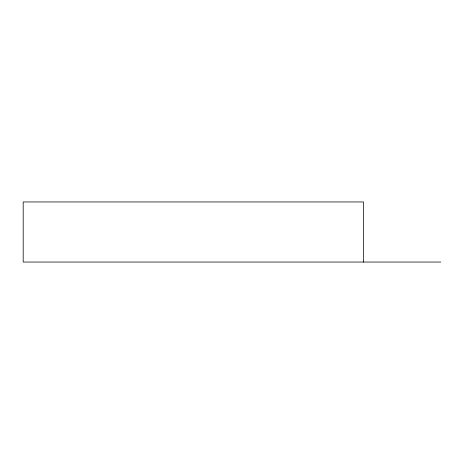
<?xml version="1.0" encoding="UTF-8"?>
<svg xmlns="http://www.w3.org/2000/svg" width="464" height="464" viewBox="0 0 464 464"><rect width="100%" height="100%" fill="white"/><g stroke="black" fill="none" stroke-linecap="round" stroke-linejoin="round"><path stroke-width="0.7" d="M440.8 262.05L23.2 262.05L23.2 201.95L363.521 201.95L363.521 262.05"/></g></svg>
